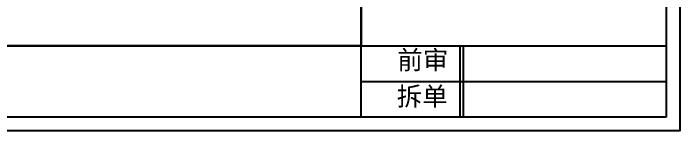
# Model space of a CAD drawing. Header units: millimetres. Extents: x 4862 to 20554, y 7569 to 11262.
# Drawn here: x 6331.3 to 6509.7, y 9800.8 to 9832.3 of the extents above; entities that cross this region are included whole.
import ezdxf

# ---------------------------------------------------------------- set-up
doc = ezdxf.new("R2010")
doc.units = ezdxf.units.MM
doc.styles.add('宋体', font='SimSun.ttf')

# ---------------------------------------------------------------- blocks, each defined once
blk = doc.blocks.new('A$C398a0407')
for p, q in [((8134, 64), (8134, 6784)), ((443.2, 399), (9568, 399)), ((8598.6, 399), (8598.6, 64)), ((8614.7, 399), (8614.7, 64)), ((8134, 231.5), (9568, 231.5))]:
    blk.add_line(p, q)
for points in [[(9632, 0), (0, 0), (0, 6848), (9632, 6848)], [(9568, 64), (64, 64), (64, 6784), (9568, 6784)]]:
    blk.add_lwpolyline(points, close=True)
at = {"color": 8, "char_height": 88, "attachment_point": 1, "style": '宋体'}
for s, insert in [('前审', (8304.3, 376.5)), ('拆单', (8301.5, 205.4))]:
    blk.add_mtext_dynamic_manual_height_columns(s, width=479.717, gutter_width=10.1, heights=[0], dxfattribs=dict(at, insert=insert))
blk = doc.blocks.new('A$Caecb7373')
at = {"color": 1}
blk.add_lwpolyline([(0, 821.76), (1155.84, 821.76), (1155.84, 0), (0, 0)], close=True, dxfattribs=at)

msp = doc.modelspace()

# ---------------------------------------------------------------- linework, layer by layer
msp.add_lwpolyline([(6424.394, 9823.577), (5986.233, 9823.577), (5986.233, 10173.838), (6424.394, 10173.838)], close=True)

# ---------------------------------------------------------------- block references
at = {"xscale": 0.05697241813319785, "yscale": 0.05697241813319785, "zscale": 0.05697241813319785}
msp.add_blockref('A$C398a0407', (5960.981, 9800.845), dxfattribs=at)
at = {"color": 1, "xscale": 0.4747701511099772, "yscale": 0.4747701511099772, "zscale": 0.4747701511099772}
msp.add_blockref('A$Caecb7373', (5960.981, 9800.845), dxfattribs=at)

doc.saveas('drawing.dxf')
